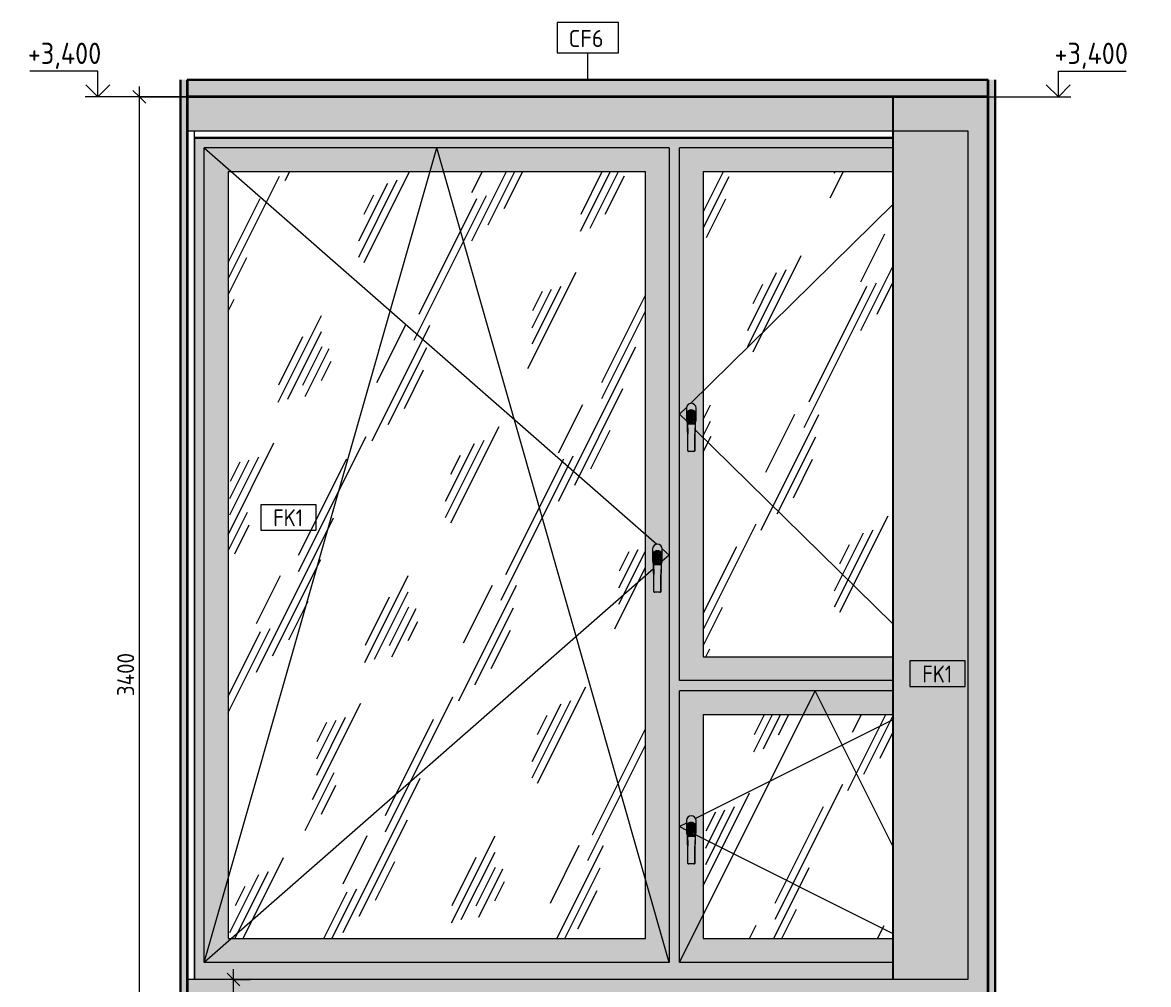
# Model space of a CAD drawing. Header units: millimetres. Extents: x 855 to 103073, y -1987 to 27400.
# Drawn here: x 57364 to 60682, y 785 to 3619 of the extents above; entities that cross this region are included whole.
import ezdxf

# ---------------------------------------------------------------- set-up
doc = ezdxf.new("R2010")
doc.units = ezdxf.units.MM
for name, color, linetype, lineweight in [('A-ANNO-DIMS', 7, 'Continuous', 9), ('A-ANNO-DIMS-25', 7, 'Continuous', 9), ('A-CLNG', 7, 'Continuous', 9), ('A-CLNG-IDEN', 7, 'Continuous', 9), ('A-GLAZ', 7, 'Continuous', 9), ('A-WALL-IDEN', 7, 'Continuous', 9), ('A-WALL-PATT', 7, 'Continuous', 9), ('G-ANNO-DIMS', 7, 'Continuous', 9), ('G-ANNO-DIMS-1', 7, 'Continuous', 20), ('I-WALL', 7, 'Continuous', 9)]:
    doc.layers.add(name, color=color, linetype=linetype, lineweight=lineweight)
for name, color, linetype, lineweight, true_color in [('A-CLNG-1', 7, 'Continuous', 9, 0x787878), ('A-CLNG-FNSH-1', 7, 'Continuous', 30, 0x3c3c3c), ('A-WALL-1', 7, 'Continuous', 30, 0x3c3c3c), ('A-WALL-FNSH-1', 7, 'Continuous', 30, 0x3c3c3c), ('I-WALL-1', 7, 'Continuous', 9, 0x787878)]:
    doc.layers.add(name, color=color, linetype=linetype, lineweight=lineweight, true_color=true_color)
doc.styles.add('GOST Common_4', font='GOST_Common.ttf', dxfattribs={"height": 50})
doc.styles.add('GOST Common_5', font='GOST_Common.ttf', dxfattribs={"width": 0.9, "height": 50})
doc.styles.add('ISOCPEUR_1', font='isocpeur.ttf', dxfattribs={"width": 0.9, "height": 62.5})
doc.styles.add('ISOCPEUR_2', font='isocpeur.ttf', dxfattribs={"width": 0.9, "height": 50})
doc.dimstyles.new('ISO-2_0_0_9К_Средний_округл2', dxfattribs={"dimscale": 304.8, "dimtxt": 49.799059, "dimasz": 0.123031, "dimexe": 0.098425, "dimexo": 0, "dimgap": 0, "dimtad": 1, "dimdec": 0, "dimrnd": 10, "dimzin": 0, "dimdsep": 46, "dimtxsty": 'ISOCPEUR_2', "dimblk1": 'OBLIQUE', "dimblk2": 'OBLIQUE', "dimsah": 1, "dimcen": 0.09, "dimdle": 0.098425, "dimazin": 0, "dimtfac": 1, "dimtdec": 4, "dimtix": 1, "dimtmove": 0, "dimatfit": 3, "dimfxl": 1, "dimtvp": 1, "dimtolj": 1, "dimtzin": 0, "dimarcsym": 2})
doc.dimstyles.new('ISO-2_5_0_9К_БОЛЬШОЙ', dxfattribs={"dimscale": 304.8, "dimtxt": 62.248823, "dimasz": 0.123031, "dimexe": 0.098425, "dimexo": 0.246063, "dimgap": 0, "dimtad": 1, "dimdec": 0, "dimrnd": 10, "dimzin": 0, "dimdsep": 46, "dimtxsty": 'ISOCPEUR_1', "dimblk1": 'OBLIQUE', "dimblk2": 'OBLIQUE', "dimsah": 1, "dimcen": 0.09, "dimdle": 0.098425, "dimazin": 0, "dimtfac": 1, "dimtdec": 4, "dimtix": 1, "dimtmove": 0, "dimatfit": 3, "dimfxl": 1, "dimtvp": 1, "dimtolj": 1, "dimtzin": 0, "dimarcsym": 2})
pattern_1 = [(63.435, (63.5, 31.75), (-255.583, 766.747), [317.5, -190.5, 317.5, -190.5, -403.903]), (63.435, (63.5, 31.75), (-255.583, 766.747), [-1016, 127, -276.903]), (63.435, (47.6, 47.6), (-255.583, 766.747), [254, -317.5, 190.5, -190.5, -467.403]), (63.435, (47.6, 47.6), (-255.583, 766.747), [-952.5, 222.25, -245.153]), (63.435, (47.6, 95.25), (-255.583, 766.747), [190.5, -381, 127, -190.5, -530.903]), (63.435, (47.6, 95.25), (-255.583, 766.747), [-889, 285.75, -245.153]), (63.435, (95.25, 47.6), (-255.583, 766.747), [190.5, -381, 158.75, -6404.65]), (63.435, (142.9, 95.25), (-255.583, 766.747), [95.25, -476.25, 63.5, -6499.9]), (63.435, (63.5, 174.6), (-255.583, 766.747), [63.5, -476.25, 63.5, -254, -562.653]), (63.435, (63.5, 174.6), (-255.583, 766.747), [-857.25, 158.75, -403.903]), (63.435, (349.25, 127), (-255.583, 766.747), [317.5, -476.25, 381, -251.503]), (63.435, (349.25, 79.4), (-255.583, 766.747), [444.5, -317.5, 476.25, -188.003]), (63.435, (381, 95.25), (-255.583, 766.747), [508, -254, 381, -276.903]), (63.435, (428.6, 142.9), (-255.583, 766.747), [317.5, -444.5, 254, -403.903]), (63.435, (381, 238.1), (-255.583, 766.747), [158.75, -635, 190.5, -435.653]), (63.435, (476.25, 190.5), (-255.583, 766.747), [127, -635, 127, -530.903])]
pattern_2 = [(0, (49329.801, 0), (30.48, 7.62), [2.515, -20.345, 2.515, -20.345, -121.92]), (0, (49329.801, 0), (30.48, 7.62), [-45.72, 2.515, -43.205, 2.515, -20.345, -53.34]), (0, (49329.801, 0), (30.48, 7.62), [-114.3, 2.515, -12.725, 2.515, -35.585]), (120, (49341.231, 3.81), (-21.8391136, 22.5864543), [2.515, -20.345, 2.515, -20.345, -121.92]), (120, (49341.231, 3.81), (-21.8391136, 22.5864543), [-45.72, 2.515, -43.205, 2.515, -20.345, -53.34]), (120, (49341.231, 3.81), (-21.8391136, 22.5864543), [-114.3, 2.515, -12.725, 2.515, -35.585]), (240, (49345.041, 19.05), (-8.6408864, -30.2064543), [2.515, -20.345, 2.515, -20.345, -121.92]), (240, (49345.041, 19.05), (-8.6408864, -30.2064543), [-45.72, 2.515, -43.205, 2.515, -20.345, -53.34]), (240, (49345.041, 19.05), (-8.6408864, -30.2064543), [-114.3, 2.515, -12.725, 2.515, -35.585])]

# ---------------------------------------------------------------- blocks, each defined once
blk = doc.blocks.new('120_Окно_СКБ_2Ст - 120_Окно_СКБ_2Ст 2300х2500 _мал створка справа_-22272277-Развертка 1_02-4')
at = {"layer": 'A-GLAZ'}
h = blk.add_hatch(color=256, dxfattribs=at)
h.paths.add_polyline_path([(8541, 800), (10599, 800), (10599, 850), (9970, 850), (9970, 1650), (10599, 1650), (10599, 1680), (9970, 1680), (9970, 3250), (10599, 3250), (10599, 3280), (8541, 3280), (8541, 801.1)])
h.paths.add_polyline_path([(8799.5, 850), (8570, 850), (8570, 3250), (9940, 3250), (9940, 850), (8799.6, 850)])
h = blk.add_hatch(color=256, dxfattribs=at)
h.paths.add_polyline_path([(8640, 850), (9940, 850), (9940, 3250), (8570, 3250), (8570, 850), (8590, 850)])
h.paths.add_polyline_path([(9699.8, 920), (8640, 920), (8640, 3180), (9870, 3180), (9870, 920)])
h.paths.add_polyline_path([(9898, 1940.5), (9895.9, 1940.8), (9895.1, 1941.4), (9895, 1941.6), (9893.8, 2023.8), (9892.9, 2025), (9891.5, 2028.4), (9891, 2032), (9891, 2068), (9891.5, 2071.6), (9893.1, 2075.2), (9895.1, 2077.9), (9898, 2080.1), (9901.4, 2081.5), (9905, 2082), (9908.6, 2081.5), (9912, 2080.1), (9914.9, 2077.9), (9917.1, 2075), (9918.5, 2071.6), (9919, 2068), (9919, 2032), (9918.5, 2028.4), (9917.1, 2025), (9916.1, 2023.6), (9915.7, 2000.4), (9914.9, 1941.3), (9913.9, 1940.7), (9912, 1940.5), (9901.4, 1940.5)])
h = blk.add_hatch(color=256, dxfattribs=at)
h.paths.add_polyline_path([(9988.3, 1680), (10599, 1680), (10599, 1750), (10040, 1750), (10040, 3180), (10599, 3180), (10599, 3250), (9970, 3250), (9970, 1680)])
h.paths.add_polyline_path([(10005.4, 2355.5), (9996, 2355.8), (9995.1, 2356.3), (9995, 2356.6), (9993.8, 2438.8), (9992.9, 2440), (9991.5, 2443.4), (9991, 2447), (9991, 2483), (9991.5, 2486.6), (9992.9, 2490), (9995.1, 2492.9), (9998, 2495.1), (10001.4, 2496.5), (10005, 2497), (10008.6, 2496.5), (10012, 2495.1), (10014.9, 2492.9), (10017.1, 2490), (10018.5, 2486.6), (10019, 2483), (10019, 2447), (10018.5, 2443.4), (10016.5, 2439.2), (10016.1, 2438.6), (10015.7, 2415.4), (10014.9, 2356.3), (10013.9, 2355.7), (10012, 2355.5)])
h = blk.add_hatch(dxfattribs=at)
h.set_pattern_fill('FP_53', color=256, style=0, pattern_type=2)
h.set_pattern_definition(pattern_1)
h.paths.add_polyline_path([(9699.8, 920), (9870, 920), (9870, 3180), (8640, 3180), (8640, 920)])
h = blk.add_hatch(dxfattribs=at)
h.set_pattern_fill('FP_53', color=256, style=0, pattern_type=2)
h.set_pattern_definition(pattern_1)
h.paths.add_polyline_path([(10299.9, 1750), (10599, 1750), (10599, 3180), (10040, 3180), (10040, 1750)])
h = blk.add_hatch(color=256, dxfattribs=at)
h.paths.add_polyline_path([(9992.9, 2465.3), (9993.1, 2466.9), (9993, 2465.4)])
h.paths.add_polyline_path([(9993.9, 2438.6), (9993.1, 2463.8), (9992.9, 2468.7), (9993.1, 2469), (9993.4, 2469.4), (9993.8, 2471.1), (9994.5, 2472.3), (9996.5, 2474.6), (9996.6, 2474.2), (9997.2, 2475), (9997.3, 2475.2), (9999.2, 2476.4), (10002, 2477.2), (10006, 2477.5), (10009.7, 2476.8), (10012.6, 2475.3), (10014.8, 2473.2), (10016.4, 2470.7), (10017, 2468.8), (10016.9, 2468.5), (10017.3, 2467), (10017.1, 2464.7), (10016.5, 2453.4), (10016.1, 2438.6), (10017.1, 2440), (10018.6, 2443.9), (10019, 2447), (10019, 2483), (10018.5, 2486.6), (10017.1, 2490), (10014.9, 2492.9), (10012, 2495.1), (10008.1, 2496.6), (10005, 2497), (10001.4, 2496.5), (9998, 2495.1), (9995.1, 2492.9), (9992.9, 2490), (9991.5, 2486.6), (9991, 2483), (9991, 2447), (9991.5, 2443.4), (9993.5, 2439.2), (9993.8, 2438.8)])
for points in [[(9994, 2436.2), (9994.5, 2436.6), (9997, 2436.9), (9998, 2436.9), (9999.9, 2458.4), (10001, 2467.1), (10002.5, 2474.1), (10003.4, 2477.4), (10000.3, 2476.8), (9997.9, 2475.7), (9997.3, 2474.9), (9997.2, 2474.7), (9996.6, 2474.2), (9996.3, 2474.4), (9995.2, 2473.3), (9993.6, 2470.7), (9993.5, 2470.4), (9993.4, 2469.3), (9992.9, 2468.6), (9993, 2464.9), (9993.3, 2460.2), (9994, 2436.2)], [(9998, 2436.9), (10012, 2436.9), (10009.9, 2460.6), (10008.7, 2468.8), (10007.5, 2474.1), (10006, 2477.5), (10003.9, 2477.2), (10002.9, 2475.2), (10002, 2472.1), (10001, 2467.1), (9999.5, 2454.3), (9998.1, 2437.8)], [(9998, 2355.5), (9998, 2436.9), (9994.5, 2436.6), (9994, 2436.1), (9995.1, 2356.3), (9996, 2355.8), (9997.2, 2355.5)], [(10005.4, 2355.5), (10012, 2355.5), (10012, 2436.9), (9998, 2436.9), (9998, 2355.5), (10005, 2355.5)], [(10012, 2355.5), (10014.1, 2355.8), (10014.9, 2356.3), (10015, 2356.6), (10015.9, 2436.4), (10014.3, 2436.8), (10012, 2436.9), (10012, 2362.5)], [(10016, 2435.4), (10016, 2435.5), (10016, 2435.5)], [(9894, 2021.2), (9894.5, 2021.6), (9897, 2021.9), (9898, 2021.9), (9900.2, 2045.9), (9901, 2052.1), (9902.5, 2059.1), (9903.6, 2062.4), (9900, 2061.7), (9897.4, 2060.3), (9897.3, 2059.9), (9897.2, 2059.7), (9896.6, 2059.2), (9896.3, 2059.4), (9895.2, 2058.3), (9893.6, 2055.7), (9893.5, 2055.4), (9893.4, 2054.3), (9892.9, 2053.6), (9893, 2049.7), (9893.3, 2045.2), (9894, 2021.2)], [(9898, 2021.9), (9912, 2021.9), (9909.9, 2045.6), (9908.7, 2053.8), (9907.5, 2059.1), (9906, 2062.5), (9904, 2062.5), (9902.9, 2060.2), (9902, 2057.1), (9901, 2052.1), (9899.5, 2039.3), (9898.1, 2022.8)], [(9898, 1940.5), (9898, 2021.9), (9894.5, 2021.6), (9894, 2021.1), (9895.1, 1941.3), (9896, 1940.8), (9897.2, 1940.5)], [(9905.4, 1940.5), (9912, 1940.5), (9912, 2021.9), (9898, 2021.9), (9898, 1940.5), (9905, 1940.5)], [(9912, 1940.5), (9914.1, 1940.8), (9914.9, 1941.3), (9915, 1941.6), (9915.9, 2021.4), (9914.3, 2021.8), (9912, 2021.9), (9912, 1947.5)], [(9916, 2020.4), (9916, 2020.5), (9916, 2020.5)], [(9994, 1221.2), (9994.5, 1221.6), (9997, 1221.9), (9998, 1221.9), (9999.9, 1243.4), (10001.2, 1253), (10002.6, 1259.4), (10003.4, 1262.4), (10000.3, 1261.8), (9997.9, 1260.7), (9997.1, 1260), (9997.3, 1259.8), (9996.6, 1259.2), (9996.5, 1259.6), (9995.2, 1258.3), (9993.6, 1255.7), (9993.5, 1255.4), (9993.4, 1254.3), (9992.9, 1253.4), (9993, 1249.7), (9993.3, 1245.2), (9994, 1221.2)], [(9998, 1221.9), (10012, 1221.9), (10009.9, 1245.6), (10008.7, 1253.8), (10007.5, 1259.1), (10006, 1262.5), (10003.9, 1262.2), (10002.8, 1259.8), (10002.1, 1257.7), (10001, 1252.1), (9999.5, 1239.5), (9998.1, 1222.8)], [(9998, 1140.5), (9998, 1221.9), (9994.5, 1221.6), (9994, 1221.1), (9995.1, 1141.3), (9996, 1140.8), (9997.9, 1140.5)], [(9998, 1140.5), (10012, 1140.5), (10012, 1221.9), (9998, 1221.9), (9998, 1140.5)], [(10012, 1140.5), (10014.1, 1140.8), (10014.9, 1141.3), (10015, 1141.6), (10015.9, 1221.4), (10014.3, 1221.8), (10012, 1221.9), (10012, 1147.5)], [(10016, 1220.4), (10016, 1220.5), (10016, 1220.5)]]:
    blk.add_hatch(color=256, dxfattribs=at).paths.add_polyline_path(points)
h = blk.add_hatch(color=256, dxfattribs=at)
h.paths.add_polyline_path([(10016, 2436.2), (10016.9, 2462.5), (10017.1, 2468), (10016.9, 2468.5), (10017.1, 2469), (10015.3, 2472.6), (10013.5, 2474.6), (10010.8, 2476.4), (10008, 2477.2), (10006.1, 2477.4), (10007.3, 2474.7), (10007.5, 2474.1), (10009, 2467.1), (10010.5, 2454.8), (10012.3, 2436.9), (10015.5, 2436.6), (10015.9, 2436.3)])
h.paths.add_polyline_path([(10016.4, 2469.7), (10016, 2470.7), (10016.3, 2469.9)])
h = blk.add_hatch(color=256, dxfattribs=at)
h.paths.add_polyline_path([(9892.9, 2050.3), (9893.1, 2051.9), (9893, 2050.4)])
h.paths.add_polyline_path([(9893.9, 2023.6), (9893, 2049.7), (9892.9, 2053.7), (9893.1, 2054), (9893.4, 2054.4), (9893.8, 2056.1), (9894.5, 2057.3), (9896.5, 2059.6), (9896.7, 2059.2), (9897.2, 2060), (9897.3, 2060.2), (9899.2, 2061.4), (9902, 2062.2), (9906.1, 2062.5), (9909.8, 2061.8), (9912.6, 2060.3), (9914.8, 2058.2), (9916.4, 2055.7), (9917, 2053.8), (9916.9, 2053.5), (9917.3, 2052), (9917.1, 2049.7), (9916.5, 2039.3), (9916.1, 2023.6), (9917.1, 2025), (9918.6, 2028.6), (9919, 2033.4), (9919, 2068), (9918.5, 2071.6), (9916.9, 2075.2), (9914.9, 2077.9), (9912, 2080.1), (9908.6, 2081.5), (9905, 2082), (9901.4, 2081.5), (9898, 2080.1), (9895.1, 2077.9), (9892.9, 2075), (9891.5, 2071.6), (9891, 2068), (9891, 2032), (9891.5, 2028.4), (9892.9, 2025), (9893.8, 2023.8)])
h = blk.add_hatch(color=256, dxfattribs=at)
h.paths.add_polyline_path([(9916, 2021.2), (9916.9, 2047.5), (9917.1, 2053), (9916.9, 2053.5), (9917.1, 2054), (9915.3, 2057.6), (9913.5, 2059.6), (9910.8, 2061.4), (9908, 2062.2), (9906.1, 2062.4), (9907.3, 2059.7), (9908.2, 2056.5), (9909, 2052.1), (9910.5, 2039.8), (9912.3, 2021.9), (9915.5, 2021.6), (9915.9, 2021.3)])
h.paths.add_polyline_path([(9916.4, 2054.7), (9916, 2055.7), (9916.3, 2054.9)])
h = blk.add_hatch(color=256, dxfattribs=at)
h.paths.add_polyline_path([(9999.8, 850), (10599, 850), (10599, 920), (10040, 920), (10040, 1580), (10599, 1580), (10599, 1650), (9970, 1650), (9970, 850)])
h.paths.add_polyline_path([(9998, 1140.5), (9995.9, 1140.8), (9995.1, 1141.4), (9995, 1141.6), (9993.8, 1223.8), (9992.9, 1225), (9991.5, 1228.4), (9991, 1232), (9991, 1268), (9991.5, 1271.6), (9992.9, 1275), (9995.1, 1277.9), (9998, 1280.1), (10001.4, 1281.5), (10005, 1282), (10008.6, 1281.5), (10012, 1280.1), (10014.9, 1277.9), (10017.1, 1275), (10018.5, 1271.6), (10019, 1266.5), (10019, 1232), (10018.5, 1228.4), (10017.1, 1225), (10016.1, 1223.6), (10015.7, 1200.4), (10014.9, 1141.3), (10013.9, 1140.7), (10012, 1140.5), (9999.8, 1140.5)])
h = blk.add_hatch(dxfattribs=at)
h.set_pattern_fill('FP_53', color=256, style=0, pattern_type=2)
h.set_pattern_definition(pattern_1)
h.paths.add_polyline_path([(10040, 920), (10599, 920), (10599, 1580), (10040, 1580), (10040, 1077.8)])
h = blk.add_hatch(color=256, dxfattribs=at)
h.paths.add_polyline_path([(9992.9, 1250.3), (9993.1, 1251.9), (9993, 1250.4)])
h.paths.add_polyline_path([(9993.9, 1223.6), (9993, 1249.7), (9992.9, 1253.7), (9993.1, 1254), (9993.4, 1254.4), (9993.8, 1256.1), (9994.5, 1257.3), (9996.5, 1259.6), (9996.6, 1259.2), (9997.3, 1259.9), (9997.2, 1260.1), (9999.2, 1261.4), (10002, 1262.2), (10006, 1262.5), (10009.7, 1261.8), (10012.6, 1260.3), (10014.8, 1258.2), (10016.4, 1255.7), (10017, 1253.8), (10016.9, 1253.5), (10017.3, 1252), (10017.1, 1249.7), (10016.5, 1239.3), (10016.1, 1223.6), (10017.1, 1225), (10018.6, 1228.9), (10019, 1232), (10019, 1268), (10018.5, 1271.6), (10017.1, 1275), (10014.9, 1277.9), (10011.3, 1280.4), (10008.6, 1281.5), (10005, 1282), (10001.4, 1281.5), (9998, 1280.1), (9995.1, 1277.9), (9992.9, 1275), (9991.5, 1271.6), (9991, 1266.5), (9991, 1232), (9991.5, 1228.4), (9992.9, 1225), (9993.8, 1223.8)])
h = blk.add_hatch(color=256, dxfattribs=at)
h.paths.add_polyline_path([(10016, 1221.2), (10016.9, 1247.5), (10017.1, 1253), (10016.9, 1253.5), (10017.1, 1254), (10015.3, 1257.6), (10013.5, 1259.6), (10010.8, 1261.4), (10008, 1262.2), (10006.1, 1262.4), (10007.3, 1259.7), (10008, 1257.3), (10009, 1252.1), (10010.5, 1239.5), (10012.3, 1221.9), (10015.5, 1221.6), (10015.9, 1221.3)])
h.paths.add_polyline_path([(10016.4, 1254.7), (10016, 1255.7), (10016.3, 1254.9)])
for p, q in [((8520, 800), (8520, 3300)), ((8520, 3300), (10820, 3300)), ((10820, 3300), (10820, 800)), ((8570, 850), (8570, 3250)), ((9940, 3250), (8570, 3250)), ((8570, 850), (9255, 3250)), ((8570, 3250), (9903.7, 2081.8)), ((9940, 850), (9255, 3250)), ((9940, 3250), (9940, 850)), ((9970, 1680), (9970, 3250)), ((10599, 3250), (9970, 3250)), ((8640, 3180), (8640, 920)), ((8640, 3180), (9870, 3180)), ((9870, 920), (9870, 3180)), ((10040, 3180), (10040, 1750)), ((10040, 3180), (10599, 3180)), ((10599, 3082.2), (10002.2, 2496.6)), ((9991.4, 2486), (9970, 2465)), ((9970, 2465), (9991.4, 2444)), ((9991, 2483), (9991, 2447)), ((9991, 2483), (9991, 2447)), ((9992.5, 2464), (9992.5, 2466)), ((9995, 2356.6), (9993.5, 2465.8)), ((10003.9, 2477.5), (10006.1, 2477.5)), ((10004, 2477.5), (10006, 2477.5)), ((10006, 2476.5), (10004, 2476.5)), ((10016.5, 2466), (10015, 2356.6)), ((10017.5, 2466), (10017.5, 2464)), ((10019, 2447), (10019, 2483)), ((10019, 2447), (10019, 2483)), ((9994, 2436.2), (9994, 2435.5)), ((9994, 2435.5), (9994, 2436.2)), ((9994, 2435.5), (9994, 2435.5)), ((9996, 2436.8), (9997, 2436.9)), ((9997, 2436.9), (9998, 2436.9)), ((10012, 2436.9), (9998, 2436.9)), ((9998, 2436.9), (10012, 2436.9)), ((10012, 2436.9), (10013, 2436.9)), ((10013, 2436.9), (10014, 2436.8)), ((10016, 2435.5), (10016, 2436.2)), ((10016, 2436.2), (10016, 2435.5)), ((10015.8, 2420.1), (10599, 1847.8)), ((10012, 2355.5), (9998, 2355.5)), ((10012, 2355.5), (9998, 2355.5)), ((9891, 2068), (9891, 2032)), ((9891, 2068), (9891, 2032)), ((9903.9, 2062.5), (9906.1, 2062.5)), ((9904, 2062.5), (9906, 2062.5)), ((9906, 2061.5), (9904, 2061.5)), ((9918.9, 2068.4), (9940, 2050)), ((9919, 2032), (9919, 2068)), ((9919, 2032), (9919, 2068)), ((9892.5, 2049), (9892.5, 2051)), ((9895, 1941.6), (9893.5, 2050.8)), ((9916.5, 2051), (9915, 1941.6)), ((9917.5, 2051), (9917.5, 2049)), ((9940, 2050), (9918.9, 2031.6)), ((9894.1, 2009.8), (8570, 850)), ((9894, 2021.2), (9894, 2020.5)), ((9894, 2020.5), (9894, 2021.2)), ((9894, 2020.5), (9894, 2020.5)), ((9896, 2021.8), (9897, 2021.9)), ((9897, 2021.9), (9898, 2021.9)), ((9912, 2021.9), (9898, 2021.9)), ((9898, 2021.9), (9912, 2021.9)), ((9912, 2021.9), (9913, 2021.9)), ((9913, 2021.9), (9914, 2021.8)), ((9916, 2020.5), (9916, 2021.2)), ((9916, 2021.2), (9916, 2020.5)), ((9912, 1940.5), (9898, 1940.5)), ((9912, 1940.5), (9898, 1940.5)), ((10040, 1750), (10599, 1750)), ((10599, 1680), (9970, 1680)), ((9970, 850), (9970, 1650)), ((10599, 1650), (9970, 1650)), ((9970, 850), (10370, 1650)), ((10599, 1192), (10370, 1650)), ((10599, 1564.5), (10017.6, 1273.8)), ((10040, 1580), (10040, 920)), ((10040, 1580), (10599, 1580)), ((9991, 1268), (9991, 1232)), ((9991, 1268), (9991, 1232)), ((10003.9, 1262.5), (10006.1, 1262.5)), ((10004, 1262.5), (10006, 1262.5)), ((10006, 1261.5), (10004, 1261.5)), ((10019, 1232), (10019, 1268)), ((10019, 1232), (10019, 1268)), ((9991, 1260.5), (9970, 1250)), ((9970, 1250), (9990.9, 1239.5)), ((9992.5, 1249), (9992.5, 1251)), ((9995, 1141.6), (9993.5, 1250.8)), ((10016.5, 1251), (10015, 1141.6)), ((10017.5, 1251), (10017.5, 1249)), ((9994, 1221.2), (9994, 1220.5)), ((9994, 1220.5), (9994, 1221.2)), ((9994, 1220.5), (9994, 1220.5)), ((9996, 1221.8), (9997, 1221.9)), ((9997, 1221.9), (9998, 1221.9)), ((10012, 1221.9), (9998, 1221.9)), ((9998, 1221.9), (10012, 1221.9)), ((10012, 1221.9), (10013, 1221.9)), ((10013, 1221.9), (10014, 1221.8)), ((10016, 1220.5), (10016, 1221.2)), ((10016, 1221.2), (10016, 1220.5)), ((10017.9, 1226.1), (10599, 935.5)), ((10012, 1140.5), (9998, 1140.5)), ((10012, 1140.5), (9998, 1140.5)), ((8640, 920), (9870, 920)), ((10040, 920), (10599, 920)), ((9940, 850), (8570, 850)), ((10599, 850), (9970, 850)), ((10820, 800), (8520, 800))]:
    blk.add_line(p, q, dxfattribs=at)
at = {"layer": 'A-GLAZ', "flags": 128}
for points in [[(9992.5, 2466), (9992.9, 2469), (9994, 2471.7), (9995.9, 2474.1), (9998.3, 2476), (10001, 2477.1), (10004, 2477.5)], [(9993.2, 2460.2), (9992.9, 2461), (9992.5, 2464)], [(9992.9, 2461.2), (9993, 2460.8), (9993.1, 2459), (9993.4, 2454.9), (9993.5, 2451.8), (9993.6, 2448.3), (9993.8, 2444.6), (9993.9, 2438.2), (9994, 2435.5)], [(10006, 2477.5), (10009, 2477.1), (10011.7, 2476), (10014.1, 2474.1), (10016, 2471.7), (10017.1, 2469), (10017.5, 2466)], [(10017.1, 2461.2), (10017, 2460.8), (10016.9, 2459), (10016.6, 2454.9), (10016.5, 2451.8), (10016.4, 2448.3), (10016.2, 2444.6), (10016.1, 2438.2), (10016, 2435.5)], [(10017.5, 2464), (10017.1, 2461), (10016.8, 2460.2)], [(9998, 2436.9), (9997, 2436.9), (9996, 2436.8), (9995.2, 2436.7), (9994.5, 2436.6), (9994.1, 2436.4), (9994, 2436.2)], [(9994, 2436.2), (9994.1, 2436.4), (9994.5, 2436.6)], [(9994, 2435.5), (9994.3, 2413.7), (9994.3, 2407.5)], [(9994.5, 2436.6), (9995.2, 2436.7), (9996, 2436.8)], [(10016, 2436.2), (10015.9, 2436.4), (10015.5, 2436.6), (10014.8, 2436.7), (10014, 2436.8), (10013, 2436.9), (10012, 2436.9)], [(10014, 2436.8), (10014.8, 2436.7), (10015.5, 2436.6)], [(10015.5, 2436.6), (10015.9, 2436.4), (10016, 2436.2)], [(10016, 2435.5), (10015.7, 2413.7), (10015.7, 2407.5)], [(9995, 2356.6), (9994.7, 2376.5), (9994.3, 2407.2), (9994.3, 2407.5)], [(10015, 2356.6), (10015.3, 2376.5), (10015.7, 2407.2), (10015.7, 2407.5)], [(9998, 2355.5), (9997.2, 2355.5), (9996.5, 2355.6), (9995.9, 2355.8), (9995.4, 2356), (9995.1, 2356.3), (9995, 2356.6)], [(10015, 2356.6), (10014.9, 2356.3), (10014.6, 2356), (10014.1, 2355.8), (10013.5, 2355.6), (10012.8, 2355.5), (10012, 2355.5)], [(9892.5, 2051), (9892.9, 2054), (9894, 2056.7), (9895.9, 2059.1), (9898.3, 2061), (9901, 2062.1), (9904, 2062.5)], [(9906, 2062.5), (9909, 2062.1), (9911.7, 2061), (9914.1, 2059.1), (9916, 2056.7), (9917.1, 2054), (9917.5, 2051)], [(9893.2, 2045.2), (9892.9, 2046), (9892.5, 2049)], [(9892.9, 2046.2), (9893, 2045.8), (9893.1, 2044), (9893.4, 2039.9), (9893.5, 2036.8), (9893.6, 2033.3), (9893.8, 2029.6), (9893.9, 2023.2), (9894, 2020.5)], [(9917.1, 2046.2), (9917, 2045.8), (9916.9, 2044), (9916.6, 2039.9), (9916.5, 2036.8), (9916.4, 2033.3), (9916.2, 2029.6), (9916.1, 2023.2), (9916, 2020.5)], [(9917.5, 2049), (9917.1, 2046), (9916.8, 2045.2)], [(9898, 2021.9), (9897, 2021.9), (9896, 2021.8), (9895.2, 2021.7), (9894.5, 2021.6), (9894.1, 2021.4), (9894, 2021.2)], [(9894, 2021.2), (9894.1, 2021.4), (9894.5, 2021.6)], [(9894, 2020.5), (9894.3, 1998.7), (9894.3, 1992.5)], [(9895, 1941.6), (9894.7, 1961.5), (9894.3, 1992.2), (9894.3, 1992.5)], [(9894.5, 2021.6), (9895.2, 2021.7), (9896, 2021.8)], [(9916, 2021.2), (9915.9, 2021.4), (9915.5, 2021.6), (9914.8, 2021.7), (9914, 2021.8), (9913, 2021.9), (9912, 2021.9)], [(9914, 2021.8), (9914.8, 2021.7), (9915.5, 2021.6)], [(9915, 1941.6), (9915.3, 1961.5), (9915.7, 1992.2), (9915.7, 1992.5)], [(9915.5, 2021.6), (9915.9, 2021.4), (9916, 2021.2)], [(9916, 2020.5), (9915.7, 1998.7), (9915.7, 1992.5)], [(9898, 1940.5), (9897.2, 1940.5), (9896.5, 1940.6), (9895.9, 1940.8), (9895.4, 1941), (9895.1, 1941.3), (9895, 1941.6)], [(9915, 1941.6), (9914.9, 1941.3), (9914.6, 1941), (9914.1, 1940.8), (9913.5, 1940.6), (9912.8, 1940.5), (9912, 1940.5)], [(9992.5, 1251), (9992.9, 1254), (9994, 1256.7), (9995.9, 1259.1), (9998.3, 1261), (10001, 1262.1), (10004, 1262.5)], [(10006, 1262.5), (10009, 1262.1), (10011.7, 1261), (10014.1, 1259.1), (10016, 1256.7), (10017.1, 1254), (10017.5, 1251)], [(9993.2, 1245.2), (9992.9, 1246), (9992.5, 1249)], [(9992.9, 1246.2), (9993, 1245.8), (9993.1, 1244), (9993.4, 1239.9), (9993.5, 1236.8), (9993.6, 1233.3), (9993.8, 1229.6), (9993.9, 1223.2), (9994, 1220.5)], [(10017.1, 1246.2), (10017, 1245.8), (10016.9, 1244), (10016.6, 1239.9), (10016.5, 1236.8), (10016.4, 1233.3), (10016.2, 1229.6), (10016.1, 1223.2), (10016, 1220.5)], [(10017.5, 1249), (10017.1, 1246), (10016.8, 1245.2)], [(9998, 1221.9), (9997, 1221.9), (9996, 1221.8), (9995.2, 1221.7), (9994.5, 1221.6), (9994.1, 1221.4), (9994, 1221.2)], [(9994, 1221.2), (9994.1, 1221.4), (9994.5, 1221.6)], [(9994, 1220.5), (9994.3, 1198.7), (9994.3, 1192.5)], [(9994.5, 1221.6), (9995.2, 1221.7), (9996, 1221.8)], [(10016, 1221.2), (10015.9, 1221.4), (10015.5, 1221.6), (10014.8, 1221.7), (10014, 1221.8), (10013, 1221.9), (10012, 1221.9)], [(10014, 1221.8), (10014.8, 1221.7), (10015.5, 1221.6)], [(10015.5, 1221.6), (10015.9, 1221.4), (10016, 1221.2)], [(10016, 1220.5), (10015.7, 1198.7), (10015.7, 1192.5)], [(9995, 1141.6), (9994.7, 1161.5), (9994.3, 1192.2), (9994.3, 1192.5)], [(10015, 1141.6), (10015.3, 1161.5), (10015.7, 1192.2), (10015.7, 1192.5)], [(9998, 1140.5), (9997.2, 1140.5), (9996.5, 1140.6), (9995.9, 1140.8), (9995.4, 1141), (9995.1, 1141.3), (9995, 1141.6)], [(10015, 1141.6), (10014.9, 1141.3), (10014.6, 1141), (10014.1, 1140.8), (10013.5, 1140.6), (10012.8, 1140.5), (10012, 1140.5)]]:
    blk.add_lwpolyline(points, dxfattribs=at)
at = {"layer": 'A-GLAZ'}
for centre, radius, start, end in [((10005, 2483), 14, 0, 180), ((10005, 2483), 14, 0, 180), ((10004, 2466), 11.5, 90.2744, 204.8614), ((10004, 2466), 10.5, 90.2744, 181.3109), ((10006, 2466), 10.5, 0.0023, 89.7256), ((10006, 2466), 11.5, 335.1322, 89.7256), ((10005, 2447), 14, 180, 217.3919), ((10005, 2447), 14, 180, 217.174), ((10005, 2447), 14, 322.6053, 0), ((10005, 2447), 14, 322.826, 0), ((9905, 2068), 14, 0, 180), ((9905, 2068), 14, 0, 180), ((9904, 2051), 11.5, 90.2744, 204.8614), ((9904, 2051), 10.5, 90.2744, 181.3109), ((9906, 2051), 10.5, 0.0023, 89.7256), ((9906, 2051), 11.5, 335.1322, 89.7256), ((9905, 2032), 14, 180, 217.3919), ((9905, 2032), 14, 180, 217.174), ((9905, 2032), 14, 322.6053, 0), ((9905, 2032), 14, 322.826, 0), ((10005, 1268), 14, 0, 180), ((10005, 1268), 14, 0, 180), ((10004, 1251), 11.5, 90.2744, 204.8614), ((10004, 1251), 10.5, 90.2744, 181.3109), ((10006, 1251), 10.5, 0.0023, 89.7256), ((10006, 1251), 11.5, 335.1322, 89.7256), ((10005, 1232), 14, 180, 217.3919), ((10005, 1232), 14, 180, 217.174), ((10005, 1232), 14, 322.6053, 0), ((10005, 1232), 14, 322.826, 0)]:
    blk.add_arc(centre, radius, start, end, dxfattribs=at)
for centre, start_param, end_param in [((9998, 2356.6), 3.142903, 4.711079), ((10012, 2356.6), 4.713699, 6.278048), ((9898, 1941.6), 3.142903, 4.711079), ((9912, 1941.6), 4.713699, 6.278048), ((9998, 1141.6), 3.142903, 4.711079), ((10012, 1141.6), 4.713699, 6.278048)]:
    blk.add_ellipse(centre, major_axis=(3, 0), ratio=0.374607, start_param=start_param, end_param=end_param, dxfattribs=at)
blk = doc.blocks.new('М_стена_0001 - Типоразмер_без рамки-25382661-Развертка 1_02-4')
at = {"layer": 'A-WALL-IDEN'}
for p, q in [((8899.7, 2198.4), (8736.4, 2198.4)), ((8736.4, 2198.4), (8736.4, 2123.4)), ((8899.7, 2123.4), (8899.7, 2198.4)), ((8736.4, 2123.4), (8899.7, 2123.4))]:
    blk.add_line(p, q, dxfattribs=at)
blk = doc.blocks.new('М_потолков - Марка_ Имя типа-25382930-Развертка 1_02-4')
at = {"layer": 'A-CLNG-IDEN'}
for p, q in [((9790.6, 3618.7), (9609.4, 3618.7)), ((9609.4, 3618.7), (9609.4, 3529.3)), ((9790.6, 3529.3), (9790.6, 3618.7)), ((9609.4, 3529.3), (9790.6, 3529.3))]:
    blk.add_line(p, q, dxfattribs=at)
blk = doc.blocks.new('Высотные отметки - Стрелка_Верх-17668718-Развертка 1_02-4')
at = {"layer": 'G-ANNO-DIMS'}
for p, q in [((11086.5, 3475), (11286.5, 3475)), ((11086.5, 3400), (11086.5, 3475)), ((11048.6, 3400), (11123.6, 3400))]:
    blk.add_line(p, q, dxfattribs=at)
at = {"layer": 'G-ANNO-DIMS-1'}
for q in [(11051.1, 3435.4), (11121.8, 3435.4)]:
    blk.add_line((11086.5, 3400), q, dxfattribs=at)
blk = doc.blocks.new('DIMBLOCK64-Развертка 1_02-4')
at = {"layer": 'A-ANNO-DIMS-25'}
for p, q in [((57986.1, -30), (57986.1, 830)), ((58034.5, 800), (57956.1, 800)), ((57986.1, 800), (58034.5, 800)), ((58034.5, 0), (57956.1, 0)), ((57986.1, 0), (58034.5, 0))]:
    blk.add_line(p, q, dxfattribs=at)
at = {"layer": 'A-ANNO-DIMS-25', "lineweight": 20}
for p, q in [((57986.1, 800), (57967.3, 818.8)), ((57986.1, 800), (58004.8, 781.2)), ((57986.1, 0), (57967.3, 18.8)), ((57986.1, 0), (58004.8, -18.8))]:
    blk.add_line(p, q, dxfattribs=at)
at = {"layer": 'A-ANNO-DIMS-25', "color": 0, "insert": (57904.4, 340.7), "char_height": 62.5, "width": 142.215, "attachment_point": 1, "rotation": 90, "line_spacing_factor": 1.149209, "style": 'ISOCPEUR_1'}
blk.add_mtext('800', dxfattribs=at)
blk = doc.blocks.new('_Oblique')
at = {"color": 0, "linetype": 'ByBlock', "lineweight": -2}
blk.add_line((-0.5, -0.5), (0.5, 0.5), dxfattribs=at)
blk = doc.blocks.new('DIMBLOCK65-Развертка 1_02-4')
at = {"layer": 'A-ANNO-DIMS-25', "lineweight": 20}
for p, q in [((57708.5, 3400), (57689.7, 3418.8)), ((57708.5, 3400), (57727.2, 3381.2)), ((57708.5, 0), (57689.7, 18.8)), ((57708.5, 0), (57727.2, -18.7))]:
    blk.add_line(p, q, dxfattribs=at)
at = {"layer": 'A-ANNO-DIMS-25'}
for p, q in [((57708.5, -30), (57708.5, 3430)), ((57849.8, 3400), (57678.5, 3400)), ((57708.5, 3400), (57849.8, 3400)), ((57849.8, 0), (57678.5, 0)), ((57708.5, 0), (57849.8, 0))]:
    blk.add_line(p, q, dxfattribs=at)
at = {"layer": 'A-ANNO-DIMS-25', "color": 0, "insert": (57643.2, 1634.4), "char_height": 50, "width": 157.442, "attachment_point": 1, "rotation": 90, "line_spacing_factor": 1.149209, "style": 'ISOCPEUR_2'}
blk.add_mtext('3400', dxfattribs=at)

msp = doc.modelspace()

# ---------------------------------------------------------------- hatches: boundary and pattern name
at = {"layer": 'A-CLNG-1'}
msp.add_hatch(color=256, dxfattribs=at).paths.add_polyline_path([(59629.7, 3400), (60209.8, 3400), (60209.8, 3450), (57849.8, 3450), (57849.8, 3400), (59029.6, 3400)])
at = {"layer": 'A-WALL-PATT'}
h = msp.add_hatch(color=256, dxfattribs=at)
h.paths.add_polyline_path([(57850.8, 3300), (59928.8, 3300), (59928.8, 3400), (57850.8, 3400)])
h.paths.add_polyline_path([(59929.8, 3450), (59929.8, 3450.1), (59629.7, 3450)])
msp.add_hatch(color=256, dxfattribs=at).paths.add_polyline_path([(57864.8, 100), (58048.8, 100), (58048.8, 450), (58129.3, 450), (58129.4, 650), (59929.3, 650), (59929.3, 450), (60108.8, 450), (60108.8, 100), (60208.8, 100), (60208.8, 3400), (59929.8, 3400), (59929.8, 800), (57850.8, 800), (57850.8, 100)])
at = {"layer": 'I-WALL'}
h = msp.add_hatch(color=256, dxfattribs=at)
h.paths.add_polyline_path([(60229.8, -0.1), (60229.8, 0), (60209.8, -0.1)])
h.paths.add_polyline_path([(60208.8, 3450), (60208.8, 3450.1), (59929.8, 3450)])
for points in [[(59929.8, 800), (59929.8, 3400), (59928.8, 3400), (59928.8, 800), (59929.8, 800)], [(57869.8, 800), (57870.8, 800), (57870.8, 3300), (57869.8, 3300), (57869.8, 801)]]:
    msp.add_hatch(color=256, dxfattribs=at).paths.add_polyline_path(points)
at = {"layer": 'I-WALL-1'}
h = msp.add_hatch(dxfattribs=at)
h.set_pattern_fill('FP_54', color=256, style=0, pattern_type=2)
h.set_pattern_definition(pattern_2)
h.paths.add_polyline_path([(57849.8, 0), (57849.8, 3450.1), (57829.8, 3450), (57829.8, 0)])
h = msp.add_hatch(dxfattribs=at)
h.set_pattern_fill('FP_54', color=256, style=0, pattern_type=2)
h.set_pattern_definition(pattern_2)
h.paths.add_polyline_path([(60209.8, 0), (60229.8, 0), (60229.8, 3450.1), (60209.8, 3450.1), (60209.8, 100)])

# ---------------------------------------------------------------- linework, layer by layer
at = {"layer": 'A-CLNG'}
for p, q in [((57870.8, 3280), (57870.8, 3300)), ((59928.8, 3280), (57870.8, 3280)), ((57870.8, 3278.5), (59928.8, 3278.5))]:
    msp.add_line(p, q, dxfattribs=at)
at = {"layer": 'A-CLNG-FNSH-1'}
for p, q in [((60209.8, 3450), (57849.8, 3450)), ((60209.8, 3401), (57849.8, 3401)), ((57849.8, 3400), (60209.8, 3400))]:
    msp.add_line(p, q, dxfattribs=at)
at = {"layer": 'A-CLNG-IDEN'}
msp.add_line((59029.8, 3450), (59029.8, 3529.3), dxfattribs=at)
at = {"layer": 'A-WALL-1'}
for p, q in [((57829.8, 3450.1), (57829.8, 0)), ((57849.8, 0), (57849.8, 3450.1)), ((60209.8, 3450.1), (60209.8, 0)), ((60229.8, 0), (60229.8, 3450.1))]:
    msp.add_line(p, q, dxfattribs=at)
at = {"layer": 'A-WALL-FNSH-1'}
for p, q in [((57850.8, 0), (57850.8, 3450.1)), ((60208.8, 3450.1), (60208.8, 0))]:
    msp.add_line(p, q, dxfattribs=at)
at = {"layer": 'G-ANNO-DIMS'}
for p, q in [((58019.3, 3400), (57586.3, 3400)), ((60160.8, 3400), (60301, 3400)), ((60301, 3400), (60416.3, 3400))]:
    msp.add_line(p, q, dxfattribs=at)
at = {"layer": 'I-WALL'}
for p, q in [((59928.8, 800), (59928.8, 3400)), ((59929.8, 3400), (59929.8, 800)), ((57850.8, 3300), (59928.8, 3300)), ((57869.8, 3300), (57869.8, 800)), ((57870.8, 3280), (57870.8, 800)), ((59929.8, 800), (57850.8, 800))]:
    msp.add_line(p, q, dxfattribs=at)

# ---------------------------------------------------------------- block references
at = {"layer": 'A-CLNG-IDEN'}
msp.add_blockref('М_потолков - Марка_ Имя типа-25382930-Развертка 1_02-4', (49329.8, 0), dxfattribs=at)
at = {"layer": 'A-GLAZ'}
msp.add_blockref('120_Окно_СКБ_2Ст - 120_Окно_СКБ_2Ст 2300х2500 _мал створка справа_-22272277-Развертка 1_02-4', (49329.8, 0), dxfattribs=at)
at = {"layer": 'A-WALL-IDEN'}
for p in [(49329.8, 0), (51242.5, -460.4)]:
    msp.add_blockref('М_стена_0001 - Типоразмер_без рамки-25382661-Развертка 1_02-4', p, dxfattribs=at)
at = {"layer": 'G-ANNO-DIMS', "extrusion": (0, 0, -1)}
msp.add_blockref('Высотные отметки - Стрелка_Верх-17668718-Развертка 1_02-4', (-68672.7, 0), dxfattribs=at)
at = {"layer": 'G-ANNO-DIMS'}
msp.add_blockref('Высотные отметки - Стрелка_Верх-17668718-Развертка 1_02-4', (49329.8, 0), dxfattribs=at)

# ---------------------------------------------------------------- texts
at = {"layer": 'A-CLNG-IDEN', "insert": (58973.3, 3596.6), "char_height": 50, "width": 132.278, "attachment_point": 1, "style": 'GOST Common_4'}
msp.add_mtext('CF6', dxfattribs=at)
at = {"layer": 'A-WALL-IDEN', "char_height": 50, "width": 111.835, "attachment_point": 1, "style": 'GOST Common_5'}
for insert in [(58103, 2184.8), (60015.7, 1724.4)]:
    msp.add_mtext('FK1', dxfattribs=dict(at, insert=insert))

# ---------------------------------------------------------------- dimensions: what is measured, and where the dimension line sits
at = {"layer": 'A-ANNO-DIMS'}
for base, p1, p2, dimstyle, override, picture, middle in [((57708.5, 3400), (57849.8, 0), (57849.8, 3400), 'ISO-2_0_0_9К_Средний_округл2', {"dimpost": '<>', "dimfxl": 3400}, 'DIMBLOCK65-Развертка 1_02-4', (57683.5, 1700)), ((57986.1, 800), (57959.5, 0), (57959.5, 800), 'ISO-2_5_0_9К_БОЛЬШОЙ', {"dimpost": '<>', "dimfxl": 800}, 'DIMBLOCK64-Развертка 1_02-4', (57954.8, 400))]:
    dim = msp.add_linear_dim(base=base, p1=p1, p2=p2, angle=90, dimstyle=dimstyle, override=override, dxfattribs=at)
    dim.commit()
    dim.dimension.update_dxf_attribs({"geometry": picture, "text_midpoint": middle})

# ---------------------------------------------------------------- next in the draw order: texts
at = {"layer": 'G-ANNO-DIMS', "char_height": 62.5, "width": 261.428, "attachment_point": 1, "line_spacing_factor": 1.149209, "style": 'ISOCPEUR_1', "bg_fill": 3, "box_fill_scale": 1.25, "bg_fill_color": 256, "bg_fill_true_color": 13158600, "bg_fill_transparency": 0}
for insert in [(57379.8, 3559.2), (60404.9, 3559.2)]:
    msp.add_mtext('+3,400', dxfattribs=dict(at, insert=insert))

doc.saveas('drawing.dxf')
